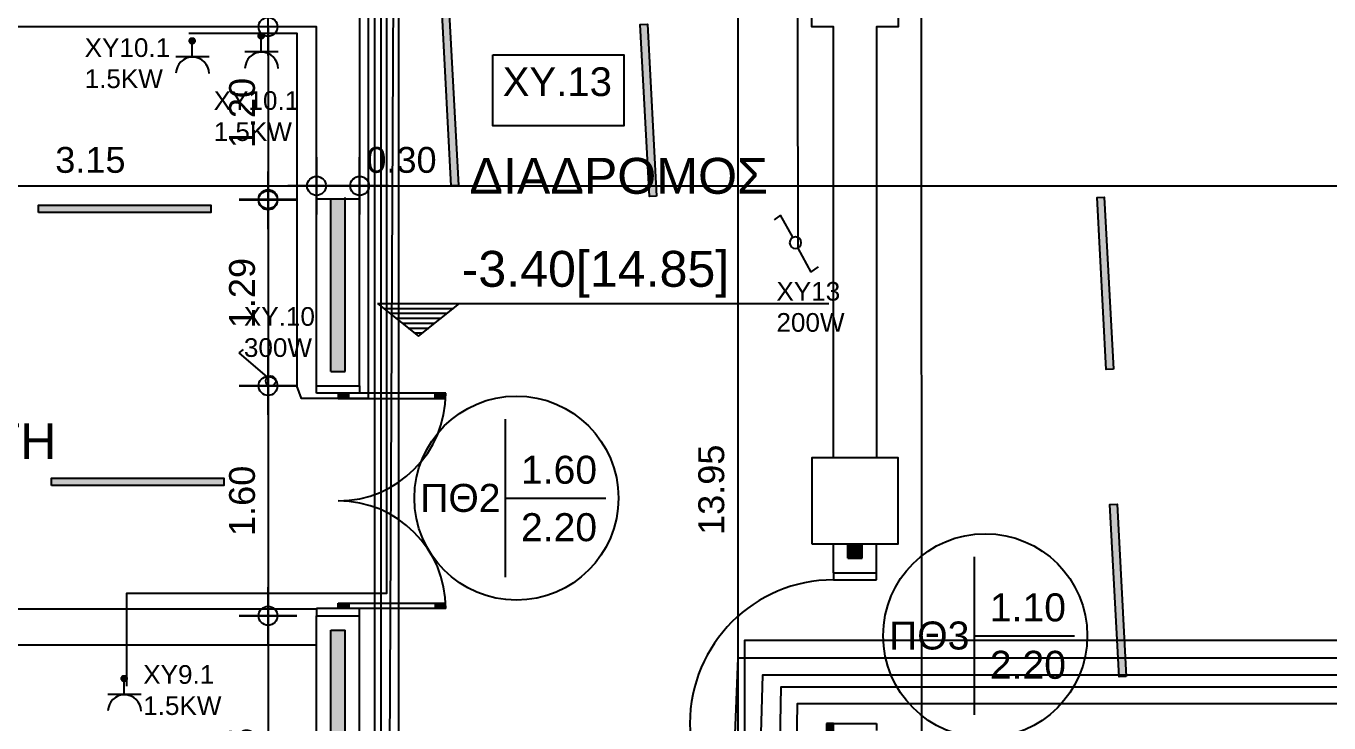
# Model space of a CAD drawing. Header units: metres. Extents: x -11 to 85, y -301 to 135.
# Drawn here: x 20.1 to 29.17, y -276.04 to -271.19 of the extents above; entities that cross this region are included whole.
import ezdxf
from ezdxf.enums import TextEntityAlignment as Align

# ---------------------------------------------------------------- set-up
doc = ezdxf.new("R2010")
doc.units = ezdxf.units.M
doc.header["$LTSCALE"] = 0.036
doc.header["$PDMODE"] = 2
for name, color, linetype in [('arxitek ypogeio', 252, 'Continuous'), ('DIMBLK', 252, 'Continuous'), ('electext', 20, 'Continuous'), ('hatch color', 252, 'Continuous'), ('HLEK-SYMBOL', 3, 'Continuous'), ('HLEK_FL001_SYMBOLS', 230, 'Continuous'), ('Parathira', 252, 'Continuous')]:
    doc.layers.add(name, color=color, linetype=linetype)
doc.styles.add('COMU-N', font='arial.ttf')
doc.styles.get("Standard").update_dxf_attribs({"font": 'arial.ttf'})
doc.dimstyles.new('CADWDOT', dxfattribs={"dimscale": 0.1, "dimtxt": 1.8, "dimasz": 0.08, "dimexe": 2, "dimexo": 0, "dimgap": 0.09, "dimtad": 0, "dimrnd": 0.001, "dimzin": 0, "dimdsep": 46, "dimtxsty": 'Standard', "dimblk1": 'ARTDIM', "dimblk2": 'ARTDIM', "dimsah": 1, "dimcen": 0.09, "dimdle": 0.05, "dimse1": 1, "dimse2": 1, "dimadec": 0, "dimazin": 0, "dimtfac": 1, "dimtmove": 0, "dimatfit": 3, "dimldrblk": 'ARTDIM', "dimfxl": 2, "dimtvp": 0.9999, "dimtolj": 1, "dimtzin": 0, "dimarcsym": 0})

# ---------------------------------------------------------------- blocks, each defined once
blk = doc.blocks.new('ARTDIM')
at = {"layer": 'DIMBLK'}
for p, q in [((0, -24.9975), (0, 24.9975)), ((-24.9975, 0), (24.9975, 0))]:
    blk.add_line(p, q, dxfattribs=at)
blk.add_circle((0, 0), 8.25, dxfattribs=at)
blk = doc.blocks.new('*D1585')
at = {"layer": 'arxitek ypogeio', "color": 0, "lineweight": -2}
blk.add_line((18.9817, -272.3028), (22.1157, -272.3028), dxfattribs=at)
at = {"layer": 'Defpoints', "color": 0, "transparency": 16777216}
for p in [(18.9737, -271.4955), (22.1237, -271.4955), (22.1237, -272.3028)]:
    blk.add_point(p, dxfattribs=at)
at = {"layer": 'arxitek ypogeio', "color": 0, "lineweight": -2, "xscale": 0.008, "yscale": 0.008, "zscale": 0.008, "rotation": 180}
blk.add_blockref('ARTDIM', (18.9737, -272.3028), dxfattribs=at)
at = {"layer": 'arxitek ypogeio', "color": 0, "lineweight": -2, "xscale": 0.008, "yscale": 0.008, "zscale": 0.008}
blk.add_blockref('ARTDIM', (22.1237, -272.3028), dxfattribs=at)
at = {"layer": 'arxitek ypogeio', "color": 0, "insert": (20.5487, -272.1228), "char_height": 0.18, "attachment_point": 5}
blk.add_mtext('\\A1;3.15', dxfattribs=at)
blk = doc.blocks.new('*D1586')
at = {"layer": 'arxitek ypogeio', "color": 0, "lineweight": -2}
for p, q in [((22.1317, -272.3028), (22.4157, -272.3028)), ((22.4237, -272.3028), (22.9983, -272.3028))]:
    blk.add_line(p, q, dxfattribs=at)
at = {"layer": 'Defpoints', "color": 0, "transparency": 16777216}
for p in [(22.4237, -272.3028), (22.1237, -272.4028), (22.4237, -272.3955)]:
    blk.add_point(p, dxfattribs=at)
at = {"layer": 'arxitek ypogeio', "color": 0, "lineweight": -2, "xscale": 0.008, "yscale": 0.008, "zscale": 0.008, "rotation": 180}
blk.add_blockref('ARTDIM', (22.1237, -272.3028), dxfattribs=at)
at = {"layer": 'arxitek ypogeio', "color": 0, "lineweight": -2, "xscale": 0.008, "yscale": 0.008, "zscale": 0.008}
blk.add_blockref('ARTDIM', (22.4237, -272.3028), dxfattribs=at)
at = {"layer": 'arxitek ypogeio', "color": 0, "insert": (22.715, -272.1228), "char_height": 0.18, "attachment_point": 5}
blk.add_mtext('\\A1;0.30', dxfattribs=at)
blk = doc.blocks.new('*D1587')
at = {"layer": 'arxitek ypogeio', "color": 0, "lineweight": -2}
blk.add_line((22.4317, -272.3028), (40.1157, -272.3028), dxfattribs=at)
at = {"layer": 'Defpoints', "color": 0, "transparency": 16777216}
for p in [(40.1237, -272.3028), (22.4237, -272.3831), (40.1237, -272.6955)]:
    blk.add_point(p, dxfattribs=at)
at = {"layer": 'arxitek ypogeio', "color": 0, "lineweight": -2, "xscale": 0.008, "yscale": 0.008, "zscale": 0.008, "rotation": 180}
blk.add_blockref('ARTDIM', (22.4237, -272.3028), dxfattribs=at)
at = {"layer": 'arxitek ypogeio', "color": 0, "lineweight": -2, "xscale": 0.008, "yscale": 0.008, "zscale": 0.008}
blk.add_blockref('ARTDIM', (40.1237, -272.3028), dxfattribs=at)
at = {"layer": 'arxitek ypogeio', "color": 0, "insert": (31.2737, -272.1228), "char_height": 0.18, "attachment_point": 5}
blk.add_mtext('\\A1;17.70', dxfattribs=at)
blk = doc.blocks.new('*D1603')
at = {"layer": 'arxitek ypogeio', "color": 0, "lineweight": -2}
blk.add_line((25.0575, -267.4535), (25.0575, -281.3832), dxfattribs=at)
at = {"layer": 'Defpoints', "color": 0, "transparency": 16777216}
for p in [(24.0237, -267.4455), (23.4163, -281.3912), (25.0575, -281.3912)]:
    blk.add_point(p, dxfattribs=at)
at = {"layer": 'arxitek ypogeio', "color": 0, "lineweight": -2, "xscale": 0.008, "yscale": 0.008, "zscale": 0.008}
for p, rotation in [((25.0575, -267.4455), 90), ((25.0575, -281.3912), 270)]:
    blk.add_blockref('ARTDIM', p, dxfattribs=dict(at, rotation=rotation))
at = {"layer": 'arxitek ypogeio', "color": 0, "insert": (24.8736, -274.4184), "char_height": 0.18, "attachment_point": 5, "rotation": 90}
blk.add_mtext('\\A1;13.95', dxfattribs=at)
blk = doc.blocks.new('A$C31B96D1E')
at = {"layer": 'Parathira'}
for p, q in [((0.05, 0.6), (0.05, -0.15)), ((0.0575, 0.525), (0.0575, 0.6)), ((0.065, 0.525), (0.065, 0.5998)), ((0.0725, 0.525), (0.0725, 0.5997)), ((0.08, 0.525), (0.08, 0.5994)), ((0.0875, -0.15), (0.0875, 0.5991)), ((1.5125, -0.15), (1.5125, 0.5991)), ((1.52, 0.525), (1.52, 0.5994)), ((1.5275, 0.525), (1.5275, 0.5997)), ((1.535, 0.525), (1.535, 0.5998)), ((1.5425, 0.525), (1.5425, 0.6)), ((1.55, 0.6), (1.55, -0.15)), ((0.0875, 0.525), (0.05, 0.525)), ((1.5125, 0.525), (1.55, 0.525)), ((0, 0), (0.05, 0)), ((0.05, 0), (0.05, -0.3)), ((1.6, 0), (1.55, 0)), ((1.55, 0), (1.55, -0.3)), ((0.0875, -0.075), (0.05, -0.075)), ((0.0575, -0.15), (0.0575, -0.075)), ((0.065, -0.15), (0.065, -0.075)), ((0.0725, -0.15), (0.0725, -0.075)), ((0.08, -0.15), (0.08, -0.075)), ((1.5125, -0.075), (1.55, -0.075)), ((1.52, -0.15), (1.52, -0.075)), ((1.5275, -0.15), (1.5275, -0.075)), ((1.535, -0.15), (1.535, -0.075)), ((1.5425, -0.15), (1.5425, -0.075)), ((0.05, -0.15), (0.0875, -0.15)), ((1.55, -0.15), (1.5125, -0.15)), ((0.05, -0.3), (0, -0.3)), ((1.55, -0.3), (1.6, -0.3))]:
    blk.add_line(p, q, dxfattribs=at)
for centre, start, end in [((0.05, -0.15), 0, 90), ((1.55, -0.15), 90, 180)]:
    blk.add_arc(centre, 0.75, start, end, dxfattribs=at)
blk = doc.blocks.new('A$C796D02E1')
at = {"layer": 'Parathira'}
for p, q in [((0.3, 0.95), (0.3, -0.05)), ((0.31, 0.85), (0.31, 0.9499)), ((0.32, 0.85), (0.32, 0.9498)), ((0.33, 0.85), (0.33, 0.9495)), ((0.34, 0.85), (0.34, 0.9492)), ((0.35, -0.05), (0.35, 0.9487)), ((0.35, 0.85), (0.3, 0.85)), ((0, -0.05), (0, 0)), ((0.35, 0.05), (0.3, 0.05)), ((0.3, 0), (0.3, -0.05)), ((0.31, -0.05), (0.31, 0.05)), ((0.32, -0.05), (0.32, 0.05)), ((0.33, -0.05), (0.33, 0.05)), ((0.34, -0.05), (0.34, 0.05)), ((0.3, -0.05), (0, -0.05)), ((0.3, -0.05), (0.35, -0.05)), ((0, -1.05), (0, -1.1)), ((0.3, -1.05), (0, -1.05)), ((0.3, -1.05), (0.25, -1.05)), ((0.3, -1.1), (0.3, -1.05))]:
    blk.add_line(p, q, dxfattribs=at)
blk.add_arc((0.3, -0.05), 1, 270, 90, dxfattribs=at)
blk = doc.blocks.new('*D1460')
at = {"layer": 'arxitek ypogeio', "color": 0, "lineweight": -2}
blk.add_line((21.7858, -271.2035), (21.7858, -272.3875), dxfattribs=at)
at = {"layer": 'Defpoints', "color": 0, "transparency": 16777216}
for p in [(22.1237, -271.1955), (21.7858, -272.3955), (22.1237, -272.3955)]:
    blk.add_point(p, dxfattribs=at)
at = {"layer": 'arxitek ypogeio', "color": 0, "lineweight": -2, "xscale": 0.008, "yscale": 0.008, "zscale": 0.008}
for p, rotation in [((21.7858, -271.1955), 90), ((21.7858, -272.3955), 270)]:
    blk.add_blockref('ARTDIM', p, dxfattribs=dict(at, rotation=rotation))
at = {"layer": 'arxitek ypogeio', "color": 0, "insert": (21.6058, -271.7955), "char_height": 0.18, "attachment_point": 5, "rotation": 90}
blk.add_mtext('\\A1;1.20', dxfattribs=at)
blk = doc.blocks.new('*D1461')
at = {"layer": 'arxitek ypogeio', "color": 0, "lineweight": -2}
blk.add_line((21.7858, -272.4108), (21.7858, -273.6875), dxfattribs=at)
at = {"layer": 'Defpoints', "color": 0, "transparency": 16777216}
for p in [(22.1237, -272.4028), (21.7858, -273.6955), (22.1237, -273.6955)]:
    blk.add_point(p, dxfattribs=at)
at = {"layer": 'arxitek ypogeio', "color": 0, "lineweight": -2, "xscale": 0.008, "yscale": 0.008, "zscale": 0.008}
for p, rotation in [((21.7858, -272.4028), 90), ((21.7858, -273.6955), 270)]:
    blk.add_blockref('ARTDIM', p, dxfattribs=dict(at, rotation=rotation))
at = {"layer": 'arxitek ypogeio', "color": 0, "insert": (21.6058, -273.0491), "char_height": 0.18, "attachment_point": 5, "rotation": 90}
blk.add_mtext('\\A1;1.29', dxfattribs=at)
blk = doc.blocks.new('*D1462')
at = {"layer": 'arxitek ypogeio', "color": 0, "lineweight": -2}
blk.add_line((21.7858, -273.7035), (21.7858, -275.2875), dxfattribs=at)
at = {"layer": 'Defpoints', "color": 0, "transparency": 16777216}
for p in [(22.1237, -273.6955), (21.7858, -275.2955), (22.1237, -275.2955)]:
    blk.add_point(p, dxfattribs=at)
at = {"layer": 'arxitek ypogeio', "color": 0, "lineweight": -2, "xscale": 0.008, "yscale": 0.008, "zscale": 0.008}
for p, rotation in [((21.7858, -273.6955), 90), ((21.7858, -275.2955), 270)]:
    blk.add_blockref('ARTDIM', p, dxfattribs=dict(at, rotation=rotation))
at = {"layer": 'arxitek ypogeio', "color": 0, "insert": (21.6058, -274.4955), "char_height": 0.18, "attachment_point": 5, "rotation": 90}
blk.add_mtext('\\A1;1.60', dxfattribs=at)
blk = doc.blocks.new('*D1463')
at = {"layer": 'arxitek ypogeio', "color": 0, "lineweight": -2}
blk.add_line((21.7858, -275.3035), (21.7858, -277.3375), dxfattribs=at)
at = {"layer": 'Defpoints', "color": 0, "transparency": 16777216}
for p in [(22.1237, -275.2955), (21.7858, -277.3455), (22.1237, -277.3455)]:
    blk.add_point(p, dxfattribs=at)
at = {"layer": 'arxitek ypogeio', "color": 0, "lineweight": -2, "xscale": 0.008, "yscale": 0.008, "zscale": 0.008}
for p, rotation in [((21.7858, -275.2955), 90), ((21.7858, -277.3455), 270)]:
    blk.add_blockref('ARTDIM', p, dxfattribs=dict(at, rotation=rotation))
at = {"layer": 'arxitek ypogeio', "color": 0, "insert": (21.6058, -276.3205), "char_height": 0.18, "attachment_point": 5, "rotation": 90}
blk.add_mtext('\\A1;2.05', dxfattribs=at)
blk = doc.blocks.new('gJ6_a14')
at = {"linetype": 'Continuous'}
for p, q in [((-0.1176, 0.1119), (0.113, 0.1119)), ((0, 0.1119), (0, 0))]:
    blk.add_line(p, q, dxfattribs=at)
blk.add_arc((-0.0023, 0.2279), 0.1153, 180, 358.95657, dxfattribs=at)
blk = doc.blocks.new('*X1779')
at = {"color": 0}
for p, q in [((15.598, 2.587), (15.737, 2.727)), ((15.598, 2.622), (15.702, 2.727)), ((15.601, 2.607), (15.609, 2.616)), ((15.604, 2.646), (15.605, 2.647)), ((15.605, 2.559), (15.765, 2.719)), ((15.605, 2.577), (15.614, 2.585)), ((15.609, 2.652), (15.618, 2.66)), ((15.611, 2.547), (15.618, 2.554)), ((15.614, 2.621), (15.623, 2.63)), ((15.617, 2.536), (15.789, 2.707)), ((15.618, 2.59), (15.627, 2.599)), ((15.623, 2.665), (15.631, 2.674)), ((15.623, 2.559), (15.631, 2.568)), ((15.627, 2.634), (15.636, 2.643)), ((15.627, 2.528), (15.636, 2.537)), ((15.631, 2.603), (15.64, 2.612)), ((15.633, 2.516), (15.808, 2.691)), ((15.636, 2.678), (15.645, 2.687)), ((15.636, 2.572), (15.645, 2.581)), ((15.64, 2.647), (15.649, 2.656)), ((15.64, 2.541), (15.649, 2.55)), ((15.645, 2.616), (15.654, 2.625)), ((15.645, 2.51), (15.654, 2.519)), ((15.649, 2.691), (15.658, 2.7)), ((15.649, 2.585), (15.658, 2.594)), ((15.653, 2.501), (15.824, 2.672)), ((15.654, 2.66), (15.662, 2.669)), ((15.654, 2.554), (15.662, 2.563)), ((15.658, 2.63), (15.667, 2.638)), ((15.658, 2.523), (15.667, 2.532)), ((15.662, 2.705), (15.671, 2.714)), ((15.662, 2.599), (15.671, 2.607)), ((15.664, 2.494), (15.671, 2.501)), ((15.667, 2.674), (15.676, 2.683)), ((15.667, 2.568), (15.676, 2.577)), ((15.671, 2.643), (15.68, 2.652)), ((15.671, 2.537), (15.68, 2.546)), ((15.676, 2.718), (15.678, 2.721)), ((15.676, 2.489), (15.836, 2.648)), ((15.676, 2.612), (15.685, 2.621)), ((15.676, 2.506), (15.685, 2.515)), ((15.68, 2.687), (15.689, 2.696)), ((15.68, 2.581), (15.689, 2.59)), ((15.685, 2.656), (15.693, 2.665)), ((15.685, 2.55), (15.693, 2.559)), ((15.689, 2.625), (15.698, 2.634)), ((15.689, 2.519), (15.698, 2.528)), ((15.693, 2.7), (15.702, 2.709)), ((15.693, 2.594), (15.702, 2.603)), ((15.693, 2.488), (15.702, 2.497)), ((15.698, 2.669), (15.707, 2.678)), ((15.698, 2.563), (15.707, 2.572)), ((15.702, 2.638), (15.711, 2.647)), ((15.702, 2.532), (15.711, 2.541)), ((15.705, 2.482), (15.843, 2.62)), ((15.707, 2.714), (15.715, 2.722)), ((15.707, 2.607), (15.715, 2.616)), ((15.707, 2.501), (15.715, 2.51)), ((15.711, 2.683), (15.72, 2.691)), ((15.711, 2.577), (15.72, 2.585)), ((15.715, 2.652), (15.724, 2.66)), ((15.715, 2.546), (15.724, 2.554)), ((15.72, 2.727), (15.721, 2.728)), ((15.72, 2.621), (15.729, 2.63)), ((15.72, 2.515), (15.729, 2.523)), ((15.724, 2.696), (15.733, 2.705)), ((15.724, 2.59), (15.733, 2.599)), ((15.724, 2.484), (15.733, 2.493)), ((15.729, 2.665), (15.738, 2.674)), ((15.729, 2.559), (15.738, 2.568)), ((15.733, 2.634), (15.742, 2.643)), ((15.733, 2.528), (15.742, 2.537)), ((15.738, 2.709), (15.746, 2.718)), ((15.738, 2.603), (15.746, 2.612)), ((15.738, 2.497), (15.746, 2.506)), ((15.741, 2.482), (15.842, 2.584)), ((15.742, 2.678), (15.751, 2.687)), ((15.742, 2.572), (15.751, 2.581)), ((15.746, 2.647), (15.755, 2.656)), ((15.746, 2.541), (15.755, 2.55)), ((15.751, 2.722), (15.752, 2.724)), ((15.751, 2.616), (15.76, 2.625)), ((15.751, 2.51), (15.76, 2.519)), ((15.755, 2.691), (15.764, 2.7)), ((15.755, 2.585), (15.764, 2.594)), ((15.76, 2.66), (15.768, 2.669)), ((15.76, 2.554), (15.768, 2.563)), ((15.764, 2.63), (15.773, 2.638)), ((15.764, 2.523), (15.773, 2.532)), ((15.768, 2.705), (15.777, 2.714)), ((15.768, 2.599), (15.777, 2.607)), ((15.768, 2.493), (15.777, 2.501)), ((15.773, 2.674), (15.782, 2.683)), ((15.773, 2.568), (15.782, 2.577)), ((15.777, 2.643), (15.786, 2.652)), ((15.777, 2.537), (15.786, 2.546)), ((15.782, 2.612), (15.791, 2.621)), ((15.782, 2.506), (15.791, 2.515)), ((15.786, 2.687), (15.795, 2.696)), ((15.786, 2.581), (15.795, 2.59)), ((15.791, 2.656), (15.799, 2.665)), ((15.791, 2.55), (15.799, 2.559)), ((15.795, 2.625), (15.804, 2.634)), ((15.795, 2.519), (15.804, 2.528)), ((15.799, 2.594), (15.808, 2.603)), ((15.804, 2.669), (15.813, 2.678)), ((15.804, 2.563), (15.813, 2.572)), ((15.808, 2.638), (15.817, 2.647)), ((15.808, 2.532), (15.817, 2.541)), ((15.813, 2.607), (15.822, 2.616)), ((15.817, 2.577), (15.826, 2.585)), ((15.822, 2.652), (15.83, 2.66)), ((15.822, 2.546), (15.83, 2.554)), ((15.826, 2.621), (15.835, 2.63)), ((15.83, 2.59), (15.839, 2.599)), ((15.835, 2.559), (15.835, 2.56)), ((15.839, 2.634), (15.84, 2.635)), ((15.844, 2.603), (15.844, 2.603))]:
    blk.add_line(p, q, dxfattribs=at)
blk = doc.blocks.new('GJ6_A78')
at = {"layer": 'HLEK-SYMBOL', "color": 0, "linetype": 'Continuous'}
blk.add_circle((0, 0), 0.0989, dxfattribs=at)
at = {"layer": 'HLEK-SYMBOL', "color": 0, "xscale": 0.8, "yscale": 0.8, "zscale": 0.8}
blk.add_blockref('*X1779', (-12.576, -2.084), dxfattribs=at)
blk = doc.blocks.new('priza')
at = {"layer": 'HLEK_FL001_SYMBOLS', "rotation": 180}
blk.add_blockref('gJ6_a14', (87.4, -100.4952), dxfattribs=at)
at = {"layer": 'HLEK_FL001_SYMBOLS', "xscale": 0.1951472641207488, "yscale": 0.1951472641207488, "zscale": 0.1951472641207488}
blk.add_blockref('GJ6_A78', (87.4, -100.4953), dxfattribs=at)
blk = doc.blocks.new('lampes fthorismou 120')
at = {"layer": 'hatch color'}
blk.add_hatch(color=181, dxfattribs=at).paths.add_polyline_path([(84.1811, -99.2639), (84.1811, -99.2139), (85.3811, -99.2139), (85.3811, -99.2639)])
at = {"layer": 'HLEK_FL001_SYMBOLS'}
blk.add_lwpolyline([(84.1811, -99.2639), (84.1811, -99.2139), (85.3811, -99.2139), (85.3811, -99.2639)], close=True, dxfattribs=at)
blk = doc.blocks.new('gJ6_a3')
at = {"linetype": 'Continuous'}
for p, q in [((-0.111, 0.1868), (-0.0592, 0.2092)), ((-0.0239, 0.0342), (-0.111, 0.1868)), ((0.0232, -0.035), (0.1196, -0.1998)), ((0.1196, -0.1998), (0.0608, -0.2242))]:
    blk.add_line(p, q, dxfattribs=at)
blk.add_circle((-0.0004, -0.0004), 0.0405, dxfattribs=at)
blk = doc.blocks.new('gJ6_a1')
at = {"linetype": 'Continuous'}
for p, q in [((-0.2193, 0.2297), (-0.191, 0.2541)), ((-0.024, 0.0608), (-0.2193, 0.2297))]:
    blk.add_line(p, q, dxfattribs=at)
blk.add_circle((-0.0005, 0.0343), 0.0349, dxfattribs=at)

msp = doc.modelspace()

# ---------------------------------------------------------------- hatches: boundary and pattern name
at = {"layer": 'arxitek ypogeio'}
for points in [[(22.3237, -272.3955), (22.2237, -272.3955), (22.2237, -273.5955), (22.3237, -273.5955)], [(25.9237, -274.7955), (25.8237, -274.7955), (25.8237, -274.8955), (25.9237, -274.8955)], [(22.3237, -275.3955), (22.2237, -275.3955), (22.2237, -277.3455), (22.3237, -277.3455)]]:
    msp.add_hatch(color=256, dxfattribs=at).paths.add_polyline_path(points)

# ---------------------------------------------------------------- linework, layer by layer
for p, q in [((22.1237, -273.6955), (22.1237, -272.3955)), ((22.2237, -273.5955), (22.2237, -272.3955)), ((22.3237, -273.5955), (22.3237, -272.3831)), ((22.4237, -273.6955), (22.4237, -272.3831)), ((22.5488, -273.1213), (22.8339, -273.3493)), ((22.5488, -273.1213), (25.6901, -273.1213)), ((22.5915, -273.1555), (23.0762, -273.1555)), ((22.6343, -273.1897), (23.0334, -273.1897)), ((22.8339, -273.3493), (23.119, -273.1213)), ((22.6771, -273.2239), (22.9907, -273.2239)), ((22.7198, -273.2581), (22.9479, -273.2581)), ((22.7626, -273.2923), (22.9051, -273.2923)), ((22.8054, -273.3265), (22.8624, -273.3265)), ((22.2237, -273.5955), (22.3237, -273.5955)), ((22.1237, -273.6955), (22.4237, -273.6955)), ((23.4372, -273.9263), (23.4372, -275.0263)), ((23.4372, -274.4763), (24.1372, -274.4763)), ((25.7237, -274.9955), (25.7237, -274.7955)), ((25.8237, -274.8955), (25.8237, -274.7955)), ((25.9237, -274.8955), (25.9237, -274.7955)), ((26.0237, -274.9955), (26.0237, -274.7955)), ((25.8237, -274.8955), (25.9237, -274.8955)), ((26.7024, -274.8845), (26.7024, -275.9845)), ((25.7237, -274.9955), (26.0237, -274.9955)), ((16.9868, -275.2484), (22.123, -275.2484)), ((22.1237, -277.3455), (22.1237, -275.2955)), ((22.1237, -275.2955), (22.4237, -275.2955)), ((22.4237, -277.3455), (22.4237, -275.2955)), ((22.2237, -275.3955), (22.3237, -275.3955)), ((22.2237, -277.3455), (22.2237, -275.3955)), ((22.3237, -277.3455), (22.3237, -275.3955)), ((26.7024, -275.4345), (27.4024, -275.4345)), ((17.2368, -275.4984), (22.123, -275.4984))]:
    msp.add_line(p, q, dxfattribs=at)
for points in [[(14.7737, -273.5955), (14.7737, -267.1455), (18.6737, -267.1455), (18.6737, -266.6455), (18.9737, -266.6455), (18.9737, -267.1455), (22.0237, -267.1455), (22.0237, -266.6455), (22.4237, -266.6455), (22.4237, -267.4455), (15.0737, -267.4455), (15.0737, -270.8955), (22.4237, -270.8955), (22.4237, -272.3955), (22.1237, -272.3955), (22.1237, -271.1955), (18.9737, -271.1955), (18.9737, -271.4955), (18.6737, -271.4955), (18.6737, -271.1955), (15.0737, -271.1955), (15.0737, -273.5955)], [(25.5737, -267.5955), (25.5737, -266.9955), (26.1737, -266.9955), (26.1737, -267.5955), (26.0237, -267.5955), (26.0237, -270.5955), (26.1737, -270.5955), (26.1737, -271.1955), (26.0237, -271.1955), (26.0237, -274.1955), (25.7237, -274.1955), (25.7237, -271.1955), (25.5737, -271.1955), (25.5737, -270.5955), (25.7237, -270.5955), (25.7237, -267.5955)], [(25.5737, -274.7955), (26.1737, -274.7955), (26.1737, -274.1955), (25.5737, -274.1955)]]:
    msp.add_lwpolyline(points, close=True, dxfattribs=at)
for centre in [(23.5153, -274.4763), (26.7804, -275.4345)]:
    msp.add_circle(centre, 0.7105, dxfattribs=at)
at = {"layer": 'electext'}
msp.add_lwpolyline([(23.3501, -271.3895), (24.2645, -271.3895), (24.2645, -271.8843), (23.3501, -271.8843)], close=True, dxfattribs=at)
at = {"layer": 'HLEK_FL001_SYMBOLS'}
msp.add_line((26.3325, -269.5888), (26.3391, -280.7012), dxfattribs=at)
for points in [[(21.7578, -267.5104), (22.1237, -267.5104), (22.1237, -269.9956), (22.483, -269.9956), (22.483, -273.783), (22.0187, -273.783), (21.9857, -273.6955)], [(21.7578, -267.5578), (22.0719, -267.5578), (22.0719, -269.9956), (22.0719, -269.9956), (22.0719, -270.073), (22.4077, -270.073), (22.4237, -270.073), (22.483, -270.073), (22.5709, -270.073), (22.5709, -280.5456), (21.9857, -280.5456), (21.9857, -284.405)], [(21.5531, -267.7129), (21.5531, -269.7685), (22.6101, -269.7685), (22.6101, -275.1394), (20.8008, -275.1394), (20.8008, -275.7865)], [(21.448, -267.741), (21.448, -269.8249), (22.527, -269.8249), (22.527, -281.1237), (23.9672, -281.1237), (23.9672, -282.3617), (26.4447, -282.3617)], [(22.5333, -284.5761), (22.5333, -281.8429), (23.8237, -281.8429), (23.8237, -281.2604), (22.6973, -281.2604), (22.6973, -269.7031), (21.6452, -269.7031), (21.6452, -267.7004)], [(21.7578, -267.7004), (21.9806, -267.7004), (21.9806, -268.4189), (22.2158, -268.4189), (22.2158, -269.9956), (22.6618, -269.9956), (22.6228, -278.1775)], [(21.7578, -267.7004), (21.7578, -268.4833), (25.0021, -268.4833), (25.4692, -268.4833), (25.4757, -272.7363)], [(40.7043, -267.6829), (40.7043, -268.317), (39.8, -268.317), (39.8, -275.4673), (25.1033, -275.4673), (25.1033, -282.5639), (26.4676, -282.5639)], [(37.1058, -269.2684), (37.1058, -269.7863), (37.1816, -269.7863), (37.1816, -275.9087), (25.47, -275.9087), (25.3737, -282.1732), (26.2816, -282.1732)], [(37.1058, -270.4563), (37.1058, -271.4099), (37.1816, -271.4099), (37.3039, -271.4099), (37.3039, -275.7923), (25.3574, -275.7923), (25.2391, -282.1732), (26.2816, -282.1732)], [(21.2346, -271.2385), (21.9857, -271.2385), (21.9857, -273.6955)], [(37.1058, -272.2032), (37.1058, -272.6462), (37.3861, -272.6462), (37.3861, -275.7093), (25.229, -275.7093), (25.0575, -281.6992), (25.0575, -282.2767), (26.2816, -282.2767)], [(37.1058, -273.391), (37.1058, -275.5904), (25.0575, -275.5904), (24.7856, -282.4563), (26.2816, -282.4931)]]:
    msp.add_lwpolyline(points, dxfattribs=at)

# ---------------------------------------------------------------- block references
at = {"layer": 'arxitek ypogeio'}
for name, p, rotation in [('A$C31B96D1E', (22.4237, -273.6955), 270), ('A$C796D02E1', (26.0237, -276.0955), 180)]:
    msp.add_blockref(name, p, dxfattribs=dict(at, rotation=rotation))
at = {"layer": 'HLEK_FL001_SYMBOLS'}
for p, rotation in [((-71.5457, -361.6295), 93.04148662656519), ((-70.1658, -361.7031), 93.04148662656519), ((-63.9943, -173.2237), 5.520674386561869e-05), ((-66.9845, -362.9083), 93.04148662656519), ((-63.9032, -175.1237), 5.520674386561869e-05), ((-66.8953, -365.0467), 93.04148662656519)]:
    msp.add_blockref('lampes fthorismou 120', p, dxfattribs=dict(at, rotation=rotation))
for name, p in [('priza', (-66.1423, -170.7974)), ('priza', (-65.662, -170.7631)), ('gJ6_a1', (21.805, -273.6949)), ('priza', (-66.6161, -175.2373))]:
    msp.add_blockref(name, p, dxfattribs=at)
at = {"layer": 'HLEK_FL001_SYMBOLS', "xscale": -1, "rotation": 58.82811736932428}
msp.add_blockref('gJ6_a3', (25.4577, -272.6984), dxfattribs=at)

# ---------------------------------------------------------------- texts
at = {"layer": 'arxitek ypogeio', "style": 'COMU-N'}
for s, p in [('ΔΙΑΔΡΟΜΟΣ', (23.1886, -272.3575)), ('ΠΙΝΑΚΕΣ Μ.Τ. ΠΕΛΑΤΗ', (16.4871, -274.2048))]:
    msp.add_text(s, height=0.25, dxfattribs=at).set_placement(p)
msp.add_attdef('-3.40[14.85]', (23.1339, -273.0051), '±0.00', height=0.25, dxfattribs=at)
for tag, text, p in [('1.60', '0.90', (23.8122, -274.3763)), ('ΠΘ2', '2.20', (23.1249, -274.5724)), ('2.20', '2.20', (23.8122, -274.7763)), ('1.10', '0.90', (27.0774, -275.3345)), ('ΠΘ3', '2.20', (26.3901, -275.5305)), ('2.20', '2.20', (27.0774, -275.7345))]:
    msp.add_attdef(tag, text=text, height=0.195, dxfattribs=at).set_placement(p, align=Align.CENTER)
at = {"layer": 'electext', "style": 'COMU-N'}
msp.add_text('ΧΥ.13', height=0.2, dxfattribs=at).set_placement((23.4198, -271.677))
at = {"layer": 'HLEK_FL001_SYMBOLS', "char_height": 0.13, "attachment_point": 1, "style": 'COMU-N'}
for s, width, insert in [('ΧΥ10.1\\P1.5KW', 0.865895, (20.5086, -271.2747)), ('ΧΥ10.1\\P1.5KW', 0.865895, (21.4072, -271.6431)), ('XY13\\P200W', 0.351125, (25.3262, -272.9714)), ('XY.10\\P300W', 0.621374, (21.6176, -273.1466)), ('ΧΥ9.1\\P1.5KW', 0.784208, (20.9166, -275.6394))]:
    msp.add_mtext_dynamic_manual_height_columns(s, width=width, gutter_width=0.65, heights=[0], dxfattribs=dict(at, insert=insert))

# ---------------------------------------------------------------- dimensions: what is measured, and where the dimension line sits
at = {"layer": 'arxitek ypogeio'}
for base, p1, p2, picture, middle in [((25.0575, -281.3912), (24.0237, -267.4455), (23.4163, -281.3912), '*D1603', (24.8736, -274.4184)), ((21.7858, -272.3955), (22.1237, -271.1955), (22.1237, -272.3955), '*D1460', (21.6058, -271.7955)), ((21.7858, -273.6955), (22.1237, -272.4028), (22.1237, -273.6955), '*D1461', (21.6058, -273.0491)), ((21.7858, -275.2955), (22.1237, -273.6955), (22.1237, -275.2955), '*D1462', (21.6058, -274.4955)), ((21.7858, -277.3455), (22.1237, -275.2955), (22.1237, -277.3455), '*D1463', (21.6058, -276.3205))]:
    dim = msp.add_linear_dim(base=base, p1=p1, p2=p2, angle=90, dimstyle='CADWDOT', dxfattribs=at)
    dim.commit()
    dim.dimension.update_dxf_attribs({"geometry": picture, "text_midpoint": middle})
for base, p1, p2, picture, middle in [((22.1237, -272.3028), (18.9737, -271.4955), (22.1237, -271.4955), '*D1585', (20.5487, -272.1228)), ((22.4237, -272.3028), (22.1237, -272.4028), (22.4237, -272.3955), '*D1586', (22.715, -272.1228)), ((40.1237, -272.3028), (22.4237, -272.3831), (40.1237, -272.6955), '*D1587', (31.2737, -272.1228))]:
    dim = msp.add_linear_dim(base=base, p1=p1, p2=p2, dimstyle='CADWDOT', dxfattribs=at)
    dim.commit()
    dim.dimension.update_dxf_attribs({"geometry": picture, "text_midpoint": middle})

doc.saveas('drawing.dxf')
